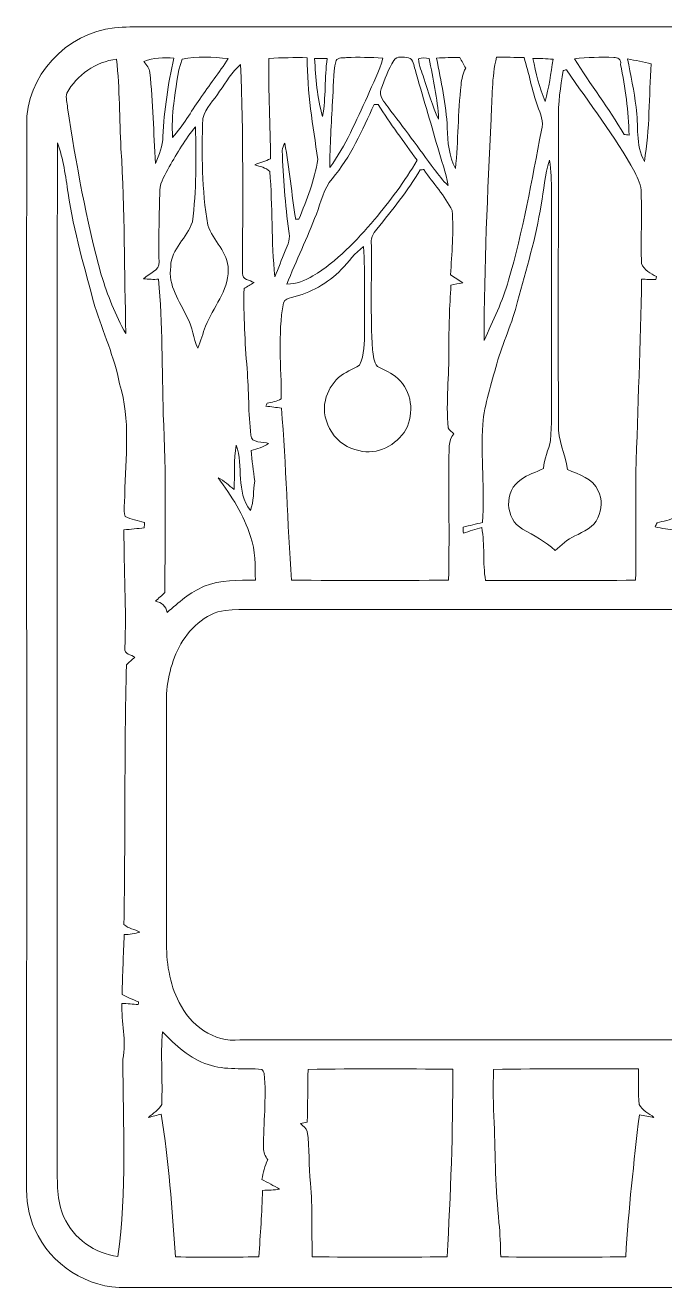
# Model space of a CAD drawing. Header units: centimetres. Extents: x -16.3 to 16.3, y -16.1 to 16.1.
# Drawn here: x -16.33 to -0.04, y -16.1 to 16.11 of the extents above; entities that cross this region are included whole.
import ezdxf

# ---------------------------------------------------------------- set-up
doc = ezdxf.new("R2010")
doc.units = ezdxf.units.CM
doc.header["$MEASUREMENT"] = 0
doc.layers.add('Layer 1', color=7, linetype='Continuous')

msp = doc.modelspace()

# ---------------------------------------------------------------- linework, layer by layer
at = {"layer": 'Layer 1', "color": 8, "lineweight": 9}
for points, knots in [([(-14.06122, 16.04637), (-13.53805, 16.09117), (-13.01241, 16.06401), (-12.48819, 16.0686), (-12.48819, 16.0686), (-3.78622, 16.06895), (4.91575, 16.06613), (13.61772, 16.07001), (13.61772, 16.07001), (14.663, 16.11199), (15.70687, 15.46711), (16.09704, 14.48921), (16.09704, 14.48921), (16.27026, 14.0747), (16.29919, 13.61961), (16.29883, 13.17582), (16.29883, 13.17582), (16.29848, 4.35602), (16.29742, -4.46342), (16.29919, -13.28322), (16.29919, -13.28322), (16.31647, -13.80921), (16.22475, -14.35072), (15.9524, -14.80722), (15.9524, -14.80722), (15.50896, -15.57028), (14.65277, -16.09909), (13.75919, -16.07122), (13.75919, -16.07122), (4.58661, -16.06911), (-4.58632, -16.06805), (-13.75889, -16.07193), (-13.75889, -16.07193), (-14.73891, -16.09592), (-15.69564, -15.48808), (-16.08617, -14.58814), (-16.08617, -14.58814), (-16.26185, -14.22831), (-16.31124, -13.82121), (-16.2996, -13.42433), (-16.2996, -13.42433), (-16.29607, -4.42814), (-16.29995, 4.56804), (-16.29783, 13.56458), (-16.29783, 13.56458), (-16.33346, 14.8053), (-15.27972, 15.92078), (-14.06122, 16.04637), (-14.06122, 16.04637), (-14.06122, 16.04637), (-14.06122, 16.04637), (-14.06122, 16.04637)], [0, 0, 0, 0, 0.07142857, 0.07142857, 0.07142857, 0.07142857, 0.14285714, 0.14285714, 0.14285714, 0.14285714, 0.21428571, 0.21428571, 0.21428571, 0.21428571, 0.28571429, 0.28571429, 0.28571429, 0.28571429, 0.35714286, 0.35714286, 0.35714286, 0.35714286, 0.42857143, 0.42857143, 0.42857143, 0.42857143, 0.5, 0.5, 0.5, 0.5, 0.57142857, 0.57142857, 0.57142857, 0.57142857, 0.64285714, 0.64285714, 0.64285714, 0.64285714, 0.71428571, 0.71428571, 0.71428571, 0.71428571, 0.78571429, 0.78571429, 0.78571429, 0.78571429, 0.85714286, 0.85714286, 0.85714286, 0.85714286, 1, 1, 1, 1]), ([(-15.27831, 14.38197), (-15.31041, 14.26167), (-15.26137, 14.13079), (-15.25855, 14.01014), (-15.25855, 14.01014), (-15.03348, 12.57927), (-14.78689, 11.14805), (-14.39777, 9.75141), (-14.39777, 9.75141), (-14.23514, 9.23494), (-14.04429, 8.72129), (-13.77053, 8.25245), (-13.77053, 8.25245), (-13.81322, 9.82267), (-13.79452, 11.395), (-13.89471, 12.96345), (-13.89471, 12.96345), (-13.9374, 13.72368), (-13.92611, 14.48674), (-14.0069, 15.24486), (-14.0069, 15.24486), (-14.5403, 15.18701), (-15.01372, 14.84128), (-15.27831, 14.38197), (-15.27831, 14.38197), (-15.27831, 14.38197), (-15.27831, 14.38197), (-15.27831, 14.38197)], [0, 0, 0, 0, 0.125, 0.125, 0.125, 0.125, 0.25, 0.25, 0.25, 0.25, 0.375, 0.375, 0.375, 0.375, 0.5, 0.5, 0.5, 0.5, 0.625, 0.625, 0.625, 0.625, 0.75, 0.75, 0.75, 0.75, 1, 1, 1, 1]), ([(-13.3091, 15.1863), (-13.25054, 15.09846), (-13.16587, 15.01767), (-13.15952, 14.90584), (-13.15952, 14.90584), (-13.07627, 14.13749), (-13.06674, 13.36279), (-13.01453, 12.59197), (-13.01453, 12.59197), (-12.92634, 12.81246), (-12.82333, 13.03577), (-12.82862, 13.27883), (-12.82862, 13.27883), (-12.79405, 13.95122), (-12.69633, 14.61692), (-12.54781, 15.27308), (-12.54781, 15.27308), (-12.80392, 15.2879), (-13.07098, 15.29496), (-13.3091, 15.1863), (-13.3091, 15.1863), (-13.3091, 15.1863), (-13.3091, 15.1863), (-13.3091, 15.1863)], [0, 0, 0, 0, 0.14285714, 0.14285714, 0.14285714, 0.14285714, 0.28571429, 0.28571429, 0.28571429, 0.28571429, 0.42857143, 0.42857143, 0.42857143, 0.42857143, 0.57142857, 0.57142857, 0.57142857, 0.57142857, 0.71428571, 0.71428571, 0.71428571, 0.71428571, 1, 1, 1, 1]), ([(-12.33896, 15.24945), (-12.46631, 14.88503), (-12.49736, 14.4945), (-12.5471, 14.1135), (-12.5471, 14.1135), (-12.58979, 13.82881), (-12.5972, 13.5413), (-12.58026, 13.25414), (-12.58026, 13.25414), (-12.30615, 13.54729), (-12.11989, 13.90819), (-11.88423, 14.23062), (-11.88423, 14.23062), (-11.65563, 14.58234), (-11.38681, 14.90619), (-11.16386, 15.26179), (-11.16386, 15.26179), (-11.55227, 15.30272), (-11.95549, 15.33023), (-12.33896, 15.24945), (-12.33896, 15.24945), (-12.33896, 15.24945), (-12.33896, 15.24945), (-12.33896, 15.24945)], [0, 0, 0, 0, 0.14285714, 0.14285714, 0.14285714, 0.14285714, 0.28571429, 0.28571429, 0.28571429, 0.28571429, 0.42857143, 0.42857143, 0.42857143, 0.42857143, 0.57142857, 0.57142857, 0.57142857, 0.57142857, 0.71428571, 0.71428571, 0.71428571, 0.71428571, 1, 1, 1, 1]), ([(-10.12422, 15.26638), (-10.14821, 14.41301), (-10.08824, 13.56141), (-10.08436, 12.70839), (-10.08436, 12.70839), (-10.21524, 12.65159), (-10.35, 12.60538), (-10.48406, 12.5574), (-10.48406, 12.5574), (-10.35776, 12.50448), (-10.20466, 12.48931), (-10.10482, 12.38771), (-10.10482, 12.38771), (-10.02862, 11.49307), (-10.06813, 10.59243), (-9.975, 9.69884), (-9.975, 9.69884), (-9.88045, 9.91651), (-9.80461, 10.14122), (-9.70865, 10.35818), (-9.70865, 10.35818), (-9.63951, 10.51764), (-9.5746, 10.68803), (-9.61763, 10.86583), (-9.61763, 10.86583), (-9.70971, 11.54528), (-9.76615, 12.23037), (-9.78803, 12.91582), (-9.78803, 12.91582), (-9.7912, 12.98567), (-9.74922, 13.04564), (-9.72135, 13.10632), (-9.72135, 13.10632), (-9.60246, 12.46356), (-9.54708, 11.80845), (-9.44407, 11.16252), (-9.44407, 11.16252), (-9.4229, 11.16499), (-9.38057, 11.16993), (-9.3594, 11.17239), (-9.3594, 11.17239), (-9.1629, 11.66558), (-8.9597, 12.16582), (-8.88139, 12.69287), (-8.88139, 12.69287), (-9.00168, 13.55294), (-9.15408, 14.41195), (-9.15232, 15.28437), (-9.15232, 15.28437), (-9.47652, 15.29002), (-9.80073, 15.28719), (-10.12422, 15.26638), (-10.12422, 15.26638), (-10.12422, 15.26638), (-10.12422, 15.26638), (-10.12422, 15.26638)], [0, 0, 0, 0, 0.06666667, 0.06666667, 0.06666667, 0.06666667, 0.13333333, 0.13333333, 0.13333333, 0.13333333, 0.2, 0.2, 0.2, 0.2, 0.26666667, 0.26666667, 0.26666667, 0.26666667, 0.33333333, 0.33333333, 0.33333333, 0.33333333, 0.4, 0.4, 0.4, 0.4, 0.46666667, 0.46666667, 0.46666667, 0.46666667, 0.53333333, 0.53333333, 0.53333333, 0.53333333, 0.6, 0.6, 0.6, 0.6, 0.66666667, 0.66666667, 0.66666667, 0.66666667, 0.73333333, 0.73333333, 0.73333333, 0.73333333, 0.8, 0.8, 0.8, 0.8, 0.86666667, 0.86666667, 0.86666667, 0.86666667, 1, 1, 1, 1]), ([(-8.965, 15.26321), (-8.92725, 14.76791), (-8.90326, 14.26626), (-8.75827, 13.78789), (-8.75827, 13.78789), (-8.67078, 14.27366), (-8.70747, 14.77461), (-8.64326, 15.26426), (-8.64326, 15.26426), (-8.75051, 15.26709), (-8.85775, 15.26709), (-8.965, 15.26321), (-8.965, 15.26321), (-8.965, 15.26321), (-8.965, 15.26321), (-8.965, 15.26321)], [0, 0, 0, 0, 0.2, 0.2, 0.2, 0.2, 0.4, 0.4, 0.4, 0.4, 0.6, 0.6, 0.6, 0.6, 1, 1, 1, 1]), ([(-8.41607, 15.20994), (-8.49968, 14.86845), (-8.4771, 14.51285), (-8.5078, 14.16501), (-8.5078, 14.16501), (-8.52896, 13.6055), (-8.57765, 13.04635), (-8.5713, 12.48649), (-8.5713, 12.48649), (-8.16736, 13.04212), (-7.90384, 13.68064), (-7.61421, 14.29942), (-7.61421, 14.29942), (-7.4865, 14.62574), (-7.29918, 14.93159), (-7.2251, 15.27732), (-7.2251, 15.27732), (-7.53307, 15.29107), (-7.8414, 15.30377), (-8.14937, 15.28931), (-8.14937, 15.28931), (-8.22416, 15.27061), (-8.36951, 15.30413), (-8.41607, 15.20994), (-8.41607, 15.20994), (-8.41607, 15.20994), (-8.41607, 15.20994), (-8.41607, 15.20994)], [0, 0, 0, 0, 0.125, 0.125, 0.125, 0.125, 0.25, 0.25, 0.25, 0.25, 0.375, 0.375, 0.375, 0.375, 0.5, 0.5, 0.5, 0.5, 0.625, 0.625, 0.625, 0.625, 0.75, 0.75, 0.75, 0.75, 1, 1, 1, 1]), ([(-6.9397, 15.21346), (-7.08575, 14.99086), (-7.175, 14.7351), (-7.26884, 14.48745), (-7.26884, 14.48745), (-7.34575, 14.29977), (-7.18029, 14.16042), (-7.08998, 14.02284), (-7.08998, 14.02284), (-6.69134, 13.50214), (-6.30188, 12.97474), (-5.91594, 12.44416), (-5.91594, 12.44416), (-5.8034, 12.30093), (-5.69792, 12.14818), (-5.55787, 12.02894), (-5.55787, 12.02894), (-5.60726, 12.36126), (-5.74131, 12.67311), (-5.82527, 12.99696), (-5.82527, 12.99696), (-6.01119, 13.66054), (-6.2165, 14.31882), (-6.3996, 14.98345), (-6.3996, 14.98345), (-6.4377, 15.08082), (-6.44052, 15.25086), (-6.57175, 15.2812), (-6.57175, 15.2812), (-6.69346, 15.30166), (-6.86667, 15.34011), (-6.9397, 15.21346), (-6.9397, 15.21346), (-6.9397, 15.21346), (-6.9397, 15.21346), (-6.9397, 15.21346)], [0, 0, 0, 0, 0.1, 0.1, 0.1, 0.1, 0.2, 0.2, 0.2, 0.2, 0.3, 0.3, 0.3, 0.3, 0.4, 0.4, 0.4, 0.4, 0.5, 0.5, 0.5, 0.5, 0.6, 0.6, 0.6, 0.6, 0.7, 0.7, 0.7, 0.7, 0.8, 0.8, 0.8, 0.8, 1, 1, 1, 1]), ([(-6.31422, 15.25297), (-6.30717, 15.08047), (-6.22744, 14.92348), (-6.17664, 14.7612), (-6.17664, 14.7612), (-6.0574, 14.41231), (-5.96427, 14.05212), (-5.80446, 13.71839), (-5.80446, 13.71839), (-5.81822, 14.24262), (-5.95333, 14.75238), (-6.03906, 15.26744), (-6.03906, 15.26744), (-6.13007, 15.27097), (-6.23026, 15.30166), (-6.31422, 15.25297), (-6.31422, 15.25297), (-6.31422, 15.25297), (-6.31422, 15.25297), (-6.31422, 15.25297)], [0, 0, 0, 0, 0.16666667, 0.16666667, 0.16666667, 0.16666667, 0.33333333, 0.33333333, 0.33333333, 0.33333333, 0.5, 0.5, 0.5, 0.5, 0.66666667, 0.66666667, 0.66666667, 0.66666667, 1, 1, 1, 1]), ([(-5.8542, 15.27732), (-5.74202, 14.68606), (-5.61184, 14.09586), (-5.5808, 13.49297), (-5.5808, 13.49297), (-5.57198, 13.14019), (-5.54058, 12.77295), (-5.3716, 12.45651), (-5.3716, 12.45651), (-5.30351, 13.16735), (-5.30986, 13.88349), (-5.23084, 14.59363), (-5.23084, 14.59363), (-5.21073, 14.73792), (-5.19274, 14.88997), (-5.1116, 15.0152), (-5.1116, 15.0152), (-5.16135, 15.10798), (-5.21144, 15.20041), (-5.26048, 15.29319), (-5.26048, 15.29319), (-5.45874, 15.28931), (-5.65665, 15.28402), (-5.8542, 15.27732), (-5.8542, 15.27732), (-5.8542, 15.27732), (-5.8542, 15.27732), (-5.8542, 15.27732)], [0, 0, 0, 0, 0.125, 0.125, 0.125, 0.125, 0.25, 0.25, 0.25, 0.25, 0.375, 0.375, 0.375, 0.375, 0.5, 0.5, 0.5, 0.5, 0.625, 0.625, 0.625, 0.625, 0.75, 0.75, 0.75, 0.75, 1, 1, 1, 1]), ([(-4.32491, 15.29884), (-4.45226, 14.78625), (-4.43286, 14.25214), (-4.46673, 13.72862), (-4.46673, 13.72862), (-4.55175, 11.84655), (-4.64488, 9.96272), (-4.64276, 8.07818), (-4.64276, 8.07818), (-4.41346, 8.57983), (-4.16969, 9.07901), (-4.02046, 9.61206), (-4.02046, 9.61206), (-3.65251, 10.86548), (-3.42674, 12.15418), (-3.18226, 13.43546), (-3.18226, 13.43546), (-3.10783, 13.65066), (-3.2126, 13.85844), (-3.28033, 14.05671), (-3.28033, 14.05671), (-3.43168, 14.45817), (-3.49482, 14.88503), (-3.62641, 15.29249), (-3.62641, 15.29249), (-3.85924, 15.29319), (-4.09243, 15.29601), (-4.32491, 15.29884), (-4.32491, 15.29884), (-4.32491, 15.29884), (-4.32491, 15.29884), (-4.32491, 15.29884)], [0, 0, 0, 0, 0.11111111, 0.11111111, 0.11111111, 0.11111111, 0.22222222, 0.22222222, 0.22222222, 0.22222222, 0.33333333, 0.33333333, 0.33333333, 0.33333333, 0.44444444, 0.44444444, 0.44444444, 0.44444444, 0.55555556, 0.55555556, 0.55555556, 0.55555556, 0.66666667, 0.66666667, 0.66666667, 0.66666667, 0.77777778, 0.77777778, 0.77777778, 0.77777778, 1, 1, 1, 1]), ([(-3.39816, 15.26885), (-3.32267, 14.89632), (-3.23447, 14.52237), (-3.08948, 14.1703), (-3.08948, 14.1703), (-2.9907, 14.52202), (-2.93955, 14.88432), (-2.88699, 15.24521), (-2.88699, 15.24521), (-3.05703, 15.26109), (-3.22777, 15.26956), (-3.39816, 15.26885), (-3.39816, 15.26885), (-3.39816, 15.26885), (-3.39816, 15.26885), (-3.39816, 15.26885)], [0, 0, 0, 0, 0.2, 0.2, 0.2, 0.2, 0.4, 0.4, 0.4, 0.4, 0.6, 0.6, 0.6, 0.6, 1, 1, 1, 1]), ([(-2.34371, 15.25897), (-1.93378, 14.60739), (-1.46423, 13.99426), (-1.07724, 13.32751), (-1.07724, 13.32751), (-1.03455, 13.32257), (-0.99151, 13.31764), (-0.94847, 13.3127), (-0.94847, 13.3127), (-0.97105, 13.91806), (-1.03737, 14.52378), (-1.16966, 15.11539), (-1.16966, 15.11539), (-1.13227, 15.24839), (-1.24833, 15.28825), (-1.33829, 15.29425), (-1.33829, 15.29425), (-1.67414, 15.30836), (-2.00998, 15.28931), (-2.34371, 15.25897), (-2.34371, 15.25897), (-2.34371, 15.25897), (-2.34371, 15.25897), (-2.34371, 15.25897)], [0, 0, 0, 0, 0.14285714, 0.14285714, 0.14285714, 0.14285714, 0.28571429, 0.28571429, 0.28571429, 0.28571429, 0.42857143, 0.42857143, 0.42857143, 0.42857143, 0.57142857, 0.57142857, 0.57142857, 0.57142857, 0.71428571, 0.71428571, 0.71428571, 0.71428571, 1, 1, 1, 1]), ([(-0.98657, 15.25297), (-0.91425, 14.84305), (-0.81054, 14.43806), (-0.77279, 14.02249), (-0.77279, 14.02249), (-0.70047, 13.56246), (-0.79431, 13.06716), (-0.56006, 12.64207), (-0.56006, 12.64207), (-0.41684, 13.46157), (-0.44823, 14.29942), (-0.38403, 15.12703), (-0.38403, 15.12703), (-0.58158, 15.18277), (-0.78478, 15.21699), (-0.98657, 15.25297), (-0.98657, 15.25297), (-0.98657, 15.25297), (-0.98657, 15.25297), (-0.98657, 15.25297)], [0, 0, 0, 0, 0.16666667, 0.16666667, 0.16666667, 0.16666667, 0.33333333, 0.33333333, 0.33333333, 0.33333333, 0.5, 0.5, 0.5, 0.5, 0.66666667, 0.66666667, 0.66666667, 0.66666667, 1, 1, 1, 1]), ([(-11.38223, 14.43347), (-11.52616, 14.20487), (-11.73254, 14.00344), (-11.80944, 13.73921), (-11.80944, 13.73921), (-11.84049, 12.83221), (-11.8426, 11.91534), (-11.67927, 11.01964), (-11.67927, 11.01964), (-11.55615, 10.61642), (-11.15186, 10.32714), (-11.16598, 9.87629), (-11.16598, 9.87629), (-11.15151, 9.32631), (-11.55756, 8.92661), (-11.73748, 8.44084), (-11.73748, 8.44084), (-11.81332, 8.25774), (-11.85636, 8.06231), (-11.93891, 7.88168), (-11.93891, 7.88168), (-12.05921, 8.13039), (-12.0712, 8.4172), (-12.20526, 8.65956), (-12.20526, 8.65956), (-12.39999, 9.07196), (-12.70479, 9.48012), (-12.62718, 9.96448), (-12.62718, 9.96448), (-12.62083, 10.40969), (-12.20314, 10.69579), (-12.0765, 11.09831), (-12.0765, 11.09831), (-11.97313, 11.90017), (-11.97454, 12.71333), (-11.99641, 13.51942), (-11.99641, 13.51942), (-12.26417, 13.21427), (-12.46032, 12.85409), (-12.66387, 12.50484), (-12.66387, 12.50484), (-12.76406, 12.3161), (-12.89247, 12.12666), (-12.90517, 11.90652), (-12.90517, 11.90652), (-12.91575, 11.29939), (-12.94292, 10.69156), (-12.92387, 10.08407), (-12.92387, 10.08407), (-12.90023, 9.85124), (-13.18739, 9.78915), (-13.32215, 9.64875), (-13.32215, 9.64875), (-13.19445, 9.63252), (-13.06533, 9.63252), (-12.93692, 9.63711), (-12.93692, 9.63711), (-12.83779, 8.49093), (-12.85014, 7.33911), (-12.81733, 6.18976), (-12.81733, 6.18976), (-12.7376, 4.6774), (-12.7757, 3.16258), (-12.77605, 1.64881), (-12.77605, 1.64881), (-12.85684, 1.57578), (-12.93763, 1.50276), (-13.01806, 1.42867), (-13.01806, 1.42867), (-12.86072, 1.40116), (-12.74783, 1.30238), (-12.71785, 1.13939), (-12.71785, 1.13939), (-12.43104, 1.39833), (-12.13259, 1.65621), (-11.77381, 1.80967), (-11.77381, 1.80967), (-11.36071, 1.9783), (-10.90633, 1.96348), (-10.46889, 1.96454), (-10.46889, 1.96454), (-10.48265, 2.33672), (-10.46218, 2.71913), (-10.59553, 3.07473), (-10.59553, 3.07473), (-10.76063, 3.62895), (-11.08237, 4.11261), (-11.42139, 4.57333), (-11.42139, 4.57333), (-11.26616, 4.50278), (-11.14375, 4.38142), (-11.01216, 4.27594), (-11.01216, 4.27594), (-10.99417, 4.65306), (-11.02698, 5.03582), (-10.95925, 5.40871), (-10.95925, 5.40871), (-10.7691, 4.86755), (-10.97371, 4.22161), (-10.59871, 3.74148), (-10.59871, 3.74148), (-10.50699, 3.97784), (-10.52533, 4.24137), (-10.48723, 4.48867), (-10.48723, 4.48867), (-10.5144, 4.75043), (-10.56661, 5.00972), (-10.57684, 5.27324), (-10.57684, 5.27324), (-10.42338, 5.3124), (-10.26886, 5.35932), (-10.13622, 5.44822), (-10.13622, 5.44822), (-10.2611, 5.51313), (-10.58142, 5.44046), (-10.58636, 5.65918), (-10.58636, 5.65918), (-10.65198, 6.22222), (-10.6361, 6.79125), (-10.68196, 7.35604), (-10.68196, 7.35604), (-10.737, 8.03549), (-10.77369, 8.71636), (-10.76028, 9.39827), (-10.76028, 9.39827), (-10.67597, 9.45049), (-10.5906, 9.50093), (-10.50558, 9.55209), (-10.50558, 9.55209), (-10.6107, 9.61488), (-10.81108, 9.62652), (-10.79591, 9.78668), (-10.79591, 9.78668), (-10.79909, 11.56186), (-10.77157, 13.33739), (-10.84848, 15.11116), (-10.84848, 15.11116), (-11.07531, 14.92877), (-11.20655, 14.65996), (-11.38223, 14.43347), (-11.38223, 14.43347), (-11.38223, 14.43347), (-11.38223, 14.43347), (-11.38223, 14.43347)], [0, 0, 0, 0, 0.02702703, 0.02702703, 0.02702703, 0.02702703, 0.05405405, 0.05405405, 0.05405405, 0.05405405, 0.08108108, 0.08108108, 0.08108108, 0.08108108, 0.10810811, 0.10810811, 0.10810811, 0.10810811, 0.13513514, 0.13513514, 0.13513514, 0.13513514, 0.16216216, 0.16216216, 0.16216216, 0.16216216, 0.18918919, 0.18918919, 0.18918919, 0.18918919, 0.21621622, 0.21621622, 0.21621622, 0.21621622, 0.24324324, 0.24324324, 0.24324324, 0.24324324, 0.27027027, 0.27027027, 0.27027027, 0.27027027, 0.2972973, 0.2972973, 0.2972973, 0.2972973, 0.32432432, 0.32432432, 0.32432432, 0.32432432, 0.35135135, 0.35135135, 0.35135135, 0.35135135, 0.37837838, 0.37837838, 0.37837838, 0.37837838, 0.40540541, 0.40540541, 0.40540541, 0.40540541, 0.43243243, 0.43243243, 0.43243243, 0.43243243, 0.45945946, 0.45945946, 0.45945946, 0.45945946, 0.48648649, 0.48648649, 0.48648649, 0.48648649, 0.51351351, 0.51351351, 0.51351351, 0.51351351, 0.54054054, 0.54054054, 0.54054054, 0.54054054, 0.56756757, 0.56756757, 0.56756757, 0.56756757, 0.59459459, 0.59459459, 0.59459459, 0.59459459, 0.62162162, 0.62162162, 0.62162162, 0.62162162, 0.64864865, 0.64864865, 0.64864865, 0.64864865, 0.67567568, 0.67567568, 0.67567568, 0.67567568, 0.7027027, 0.7027027, 0.7027027, 0.7027027, 0.72972973, 0.72972973, 0.72972973, 0.72972973, 0.75675676, 0.75675676, 0.75675676, 0.75675676, 0.78378378, 0.78378378, 0.78378378, 0.78378378, 0.81081081, 0.81081081, 0.81081081, 0.81081081, 0.83783784, 0.83783784, 0.83783784, 0.83783784, 0.86486486, 0.86486486, 0.86486486, 0.86486486, 0.89189189, 0.89189189, 0.89189189, 0.89189189, 0.91891892, 0.91891892, 0.91891892, 0.91891892, 0.94594595, 0.94594595, 0.94594595, 0.94594595, 1, 1, 1, 1]), ([(-2.63052, 14.95629), (-2.69366, 14.54177), (-2.75999, 14.12585), (-2.75152, 13.70499), (-2.75152, 13.70499), (-2.75046, 11.11736), (-2.75364, 8.52974), (-2.75081, 5.94246), (-2.75081, 5.94246), (-2.7681, 5.5403), (-2.57619, 5.17694), (-2.51657, 4.78712), (-2.51657, 4.78712), (-2.22835, 4.65447), (-1.87063, 4.56628), (-1.73658, 4.24313), (-1.73658, 4.24313), (-1.61699, 4.03323), (-1.65085, 3.77112), (-1.74116, 3.55663), (-1.74116, 3.55663), (-1.847, 3.3118), (-2.11017, 3.20209), (-2.33524, 3.09167), (-2.33524, 3.09167), (-2.52468, 3.00383), (-2.67991, 2.86095), (-2.83266, 2.72196), (-2.83266, 2.72196), (-3.07784, 2.94985), (-3.37523, 3.10648), (-3.66486, 3.26947), (-3.66486, 3.26947), (-4.11536, 3.51853), (-4.14252, 4.25513), (-3.70226, 4.52959), (-3.70226, 4.52959), (-3.53151, 4.65906), (-3.32126, 4.71374), (-3.13252, 4.81005), (-3.13252, 4.81005), (-3.12582, 5.06158), (-2.98929, 5.28348), (-2.95543, 5.53007), (-2.95543, 5.53007), (-2.90498, 5.93647), (-2.92967, 6.34675), (-2.9265, 6.75491), (-2.9265, 6.75491), (-2.92932, 8.46024), (-2.92897, 10.16521), (-2.92509, 11.87054), (-2.92509, 11.87054), (-2.92756, 12.13759), (-2.93708, 12.40535), (-2.97765, 12.66958), (-2.97765, 12.66958), (-3.0923, 12.30022), (-3.123, 11.91146), (-3.19073, 11.53223), (-3.19073, 11.53223), (-3.32196, 10.69544), (-3.57032, 9.88405), (-3.78939, 9.06737), (-3.78939, 9.06737), (-3.92168, 8.52409), (-4.16863, 8.01786), (-4.32032, 7.48057), (-4.32032, 7.48057), (-4.45932, 6.97152), (-4.63359, 6.46669), (-4.67698, 5.93752), (-4.67698, 5.93752), (-4.72602, 5.10462), (-4.62724, 4.26994), (-4.68227, 3.43704), (-4.68227, 3.43704), (-4.84667, 3.39647), (-5.01212, 3.35837), (-5.17546, 3.31568), (-5.17546, 3.31568), (-5.17475, 3.26523), (-5.17369, 3.21479), (-5.17193, 3.16363), (-5.17193, 3.16363), (-5.016, 3.21196), (-4.86078, 3.26418), (-4.70344, 3.30933), (-4.70344, 3.30933), (-4.62018, 2.86307), (-4.68227, 2.40234), (-4.60643, 1.95502), (-4.60643, 1.95502), (-3.33255, 1.9656), (-2.05831, 1.94232), (-0.78443, 1.96842), (-0.78443, 1.96842), (-0.76397, 2.88176), (-0.78302, 3.79546), (-0.77596, 4.7088), (-0.77596, 4.7088), (-0.72587, 6.35204), (-0.66131, 7.99492), (-0.63062, 9.63887), (-0.63062, 9.63887), (-0.50821, 9.63464), (-0.38615, 9.63146), (-0.26338, 9.62829), (-0.26338, 9.62829), (-0.2602, 9.64734), (-0.25421, 9.68473), (-0.25103, 9.70343), (-0.25103, 9.70343), (-0.3932, 9.78915), (-0.57841, 9.86535), (-0.62956, 10.03574), (-0.62956, 10.03574), (-0.66025, 10.63511), (-0.60981, 11.23554), (-0.64226, 11.83456), (-0.64226, 11.83456), (-0.63415, 12.02823), (-0.72375, 12.20215), (-0.80525, 12.37078), (-0.80525, 12.37078), (-1.30901, 13.28871), (-1.95989, 14.1135), (-2.54585, 14.97851), (-2.54585, 14.97851), (-2.56702, 14.97287), (-2.60935, 14.96158), (-2.63052, 14.95629), (-2.63052, 14.95629), (-2.63052, 14.95629), (-2.63052, 14.95629), (-2.63052, 14.95629)], [0, 0, 0, 0, 0.02857143, 0.02857143, 0.02857143, 0.02857143, 0.05714286, 0.05714286, 0.05714286, 0.05714286, 0.08571429, 0.08571429, 0.08571429, 0.08571429, 0.11428571, 0.11428571, 0.11428571, 0.11428571, 0.14285714, 0.14285714, 0.14285714, 0.14285714, 0.17142857, 0.17142857, 0.17142857, 0.17142857, 0.2, 0.2, 0.2, 0.2, 0.22857143, 0.22857143, 0.22857143, 0.22857143, 0.25714286, 0.25714286, 0.25714286, 0.25714286, 0.28571429, 0.28571429, 0.28571429, 0.28571429, 0.31428571, 0.31428571, 0.31428571, 0.31428571, 0.34285714, 0.34285714, 0.34285714, 0.34285714, 0.37142857, 0.37142857, 0.37142857, 0.37142857, 0.4, 0.4, 0.4, 0.4, 0.42857143, 0.42857143, 0.42857143, 0.42857143, 0.45714286, 0.45714286, 0.45714286, 0.45714286, 0.48571429, 0.48571429, 0.48571429, 0.48571429, 0.51428571, 0.51428571, 0.51428571, 0.51428571, 0.54285714, 0.54285714, 0.54285714, 0.54285714, 0.57142857, 0.57142857, 0.57142857, 0.57142857, 0.6, 0.6, 0.6, 0.6, 0.62857143, 0.62857143, 0.62857143, 0.62857143, 0.65714286, 0.65714286, 0.65714286, 0.65714286, 0.68571429, 0.68571429, 0.68571429, 0.68571429, 0.71428571, 0.71428571, 0.71428571, 0.71428571, 0.74285714, 0.74285714, 0.74285714, 0.74285714, 0.77142857, 0.77142857, 0.77142857, 0.77142857, 0.8, 0.8, 0.8, 0.8, 0.82857143, 0.82857143, 0.82857143, 0.82857143, 0.85714286, 0.85714286, 0.85714286, 0.85714286, 0.88571429, 0.88571429, 0.88571429, 0.88571429, 0.91428571, 0.91428571, 0.91428571, 0.91428571, 0.94285714, 0.94285714, 0.94285714, 0.94285714, 1, 1, 1, 1]), ([(-7.44241, 14.09304), (-7.75356, 13.43758), (-8.03966, 12.75637), (-8.51485, 12.19898), (-8.51485, 12.19898), (-8.73604, 11.94498), (-8.7939, 11.60208), (-8.91666, 11.29798), (-8.91666, 11.29798), (-9.14879, 10.69509), (-9.42713, 10.11124), (-9.66843, 9.51257), (-9.66843, 9.51257), (-9.43101, 9.51963), (-9.20136, 9.59724), (-9.00274, 9.72495), (-9.00274, 9.72495), (-8.38538, 10.0869), (-7.90208, 10.62418), (-7.43535, 11.15652), (-7.43535, 11.15652), (-7.04024, 11.63524), (-6.66383, 12.13266), (-6.35126, 12.66994), (-6.35126, 12.66994), (-6.68358, 13.1416), (-7.03636, 13.59951), (-7.34292, 14.08881), (-7.34292, 14.08881), (-7.36762, 14.08987), (-7.41736, 14.09198), (-7.44241, 14.09304), (-7.44241, 14.09304), (-7.44241, 14.09304), (-7.44241, 14.09304), (-7.44241, 14.09304)], [0, 0, 0, 0, 0.1, 0.1, 0.1, 0.1, 0.2, 0.2, 0.2, 0.2, 0.3, 0.3, 0.3, 0.3, 0.4, 0.4, 0.4, 0.4, 0.5, 0.5, 0.5, 0.5, 0.6, 0.6, 0.6, 0.6, 0.7, 0.7, 0.7, 0.7, 0.8, 0.8, 0.8, 0.8, 1, 1, 1, 1]), ([(-15.51185, 13.11655), (-15.53725, 4.43469), (-15.5122, -4.24787), (-15.52419, -12.93009), (-15.52419, -12.93009), (-15.50973, -13.37635), (-15.54465, -13.85613), (-15.3471, -14.27135), (-15.3471, -14.27135), (-15.11038, -14.81851), (-14.56076, -15.20798), (-13.97162, -15.27571), (-13.97162, -15.27571), (-13.74266, -13.60989), (-13.8485, -11.92432), (-13.84426, -10.25004), (-13.84426, -10.25004), (-13.75078, -9.77484), (-13.88766, -9.30071), (-13.87108, -8.82376), (-13.87108, -8.82376), (-13.73279, -8.82975), (-13.5952, -8.84386), (-13.45727, -8.85621), (-13.45727, -8.85621), (-13.4548, -8.83928), (-13.44951, -8.80506), (-13.44704, -8.78813), (-13.44704, -8.78813), (-13.59097, -8.73203), (-13.72926, -8.66289), (-13.8672, -8.59445), (-13.8672, -8.59445), (-13.8552, -8.08645), (-13.83156, -7.5788), (-13.81393, -7.07116), (-13.81393, -7.07116), (-13.67811, -7.06339), (-13.54123, -7.0514), (-13.41282, -7.00483), (-13.41282, -7.00483), (-13.54052, -6.92969), (-13.71056, -6.91911), (-13.81851, -6.81574), (-13.81851, -6.81574), (-13.78323, -4.61159), (-13.81216, -2.40144), (-13.75642, -0.19552), (-13.75642, -0.19552), (-13.68728, -0.12849), (-13.61566, -0.06393), (-13.54511, 0.00169), (-13.54511, 0.00169), (-13.62448, 0.06131), (-13.82345, 0.08036), (-13.79452, 0.22641), (-13.79452, 0.22641), (-13.75536, 1.23323), (-13.8238, 2.23936), (-13.81957, 3.24618), (-13.81957, 3.24618), (-13.64671, 3.26418), (-13.4735, 3.27934), (-13.30028, 3.29839), (-13.30028, 3.29839), (-13.30028, 3.34567), (-13.29993, 3.39259), (-13.29958, 3.43951), (-13.29958, 3.43951), (-13.4615, 3.48819), (-13.63648, 3.50794), (-13.78606, 3.58803), (-13.78606, 3.58803), (-13.84074, 3.76794), (-13.79135, 3.96091), (-13.80052, 4.14436), (-13.80052, 4.14436), (-13.78288, 5.08521), (-13.64424, 6.05465), (-13.92893, 6.97011), (-13.92893, 6.97011), (-14.06651, 7.65097), (-14.34838, 8.28738), (-14.56181, 8.94496), (-14.56181, 8.94496), (-14.81617, 9.90063), (-15.09698, 10.85278), (-15.24091, 11.8335), (-15.24091, 11.8335), (-15.31041, 12.26495), (-15.36121, 12.70345), (-15.51185, 13.11655), (-15.51185, 13.11655), (-15.51185, 13.11655), (-15.51185, 13.11655), (-15.51185, 13.11655)], [0, 0, 0, 0, 0.04, 0.04, 0.04, 0.04, 0.08, 0.08, 0.08, 0.08, 0.12, 0.12, 0.12, 0.12, 0.16, 0.16, 0.16, 0.16, 0.2, 0.2, 0.2, 0.2, 0.24, 0.24, 0.24, 0.24, 0.28, 0.28, 0.28, 0.28, 0.32, 0.32, 0.32, 0.32, 0.36, 0.36, 0.36, 0.36, 0.4, 0.4, 0.4, 0.4, 0.44, 0.44, 0.44, 0.44, 0.48, 0.48, 0.48, 0.48, 0.52, 0.52, 0.52, 0.52, 0.56, 0.56, 0.56, 0.56, 0.6, 0.6, 0.6, 0.6, 0.64, 0.64, 0.64, 0.64, 0.68, 0.68, 0.68, 0.68, 0.72, 0.72, 0.72, 0.72, 0.76, 0.76, 0.76, 0.76, 0.8, 0.8, 0.8, 0.8, 0.84, 0.84, 0.84, 0.84, 0.88, 0.88, 0.88, 0.88, 0.92, 0.92, 0.92, 0.92, 1, 1, 1, 1]), ([(-6.26836, 12.42793), (-6.5908, 11.89171), (-6.98415, 11.40523), (-7.37361, 10.91769), (-7.37361, 10.91769), (-7.48262, 10.80621), (-7.54365, 10.65416), (-7.51543, 10.49577), (-7.51543, 10.49577), (-7.50661, 9.60994), (-7.54401, 8.72235), (-7.48403, 7.83794), (-7.48403, 7.83794), (-7.46146, 7.69401), (-7.46745, 7.52079), (-7.35739, 7.41178), (-7.35739, 7.41178), (-7.17853, 7.32465), (-6.99332, 7.24351), (-6.84339, 7.10839), (-6.84339, 7.10839), (-6.48109, 6.79266), (-6.42041, 6.22222), (-6.63419, 5.80453), (-6.63419, 5.80453), (-6.87831, 5.40871), (-7.36444, 5.14307), (-7.83328, 5.26866), (-7.83328, 5.26866), (-8.40231, 5.3625), (-8.8193, 5.99079), (-8.68701, 6.55418), (-8.68701, 6.55418), (-8.63656, 6.77467), (-8.5145, 6.97751), (-8.34975, 7.13132), (-8.34975, 7.13132), (-8.1903, 7.26644), (-7.99027, 7.33629), (-7.81565, 7.446), (-7.81565, 7.446), (-7.689, 7.71094), (-7.69676, 8.02068), (-7.68935, 8.30678), (-7.68935, 8.30678), (-7.69147, 9.02821), (-7.67242, 9.75035), (-7.7151, 10.47072), (-7.7151, 10.47072), (-7.93982, 10.31303), (-8.08517, 10.07384), (-8.28166, 9.88617), (-8.28166, 9.88617), (-8.62033, 9.52916), (-9.06977, 9.28821), (-9.54637, 9.17356), (-9.54637, 9.17356), (-9.62398, 9.14533), (-9.73158, 9.12946), (-9.75663, 9.03632), (-9.75663, 9.03632), (-9.90656, 8.22705), (-9.80461, 7.40261), (-9.81378, 6.58628), (-9.81378, 6.58628), (-9.92208, 6.52031), (-10.05226, 6.50726), (-10.17185, 6.47375), (-10.17185, 6.47375), (-10.1789, 6.45646), (-10.19337, 6.42189), (-10.20042, 6.4046), (-10.20042, 6.4046), (-10.06954, 6.38308), (-9.93831, 6.36686), (-9.80602, 6.35239), (-9.80602, 6.35239), (-9.68925, 4.8926), (-9.65468, 3.42645), (-9.54708, 1.9656), (-9.54708, 1.9656), (-8.21393, 1.95219), (-6.88008, 1.94831), (-5.54693, 1.96842), (-5.54693, 1.96842), (-5.52647, 2.99959), (-5.54411, 4.03111), (-5.54164, 5.06228), (-5.54164, 5.06228), (-5.52612, 5.27324), (-5.57233, 5.52654), (-5.41005, 5.69199), (-5.41005, 5.69199), (-5.46226, 5.74209), (-5.52894, 5.7823), (-5.56104, 5.84898), (-5.56104, 5.84898), (-5.61502, 6.51537), (-5.53564, 7.18177), (-5.53988, 7.84852), (-5.53988, 7.84852), (-5.5427, 8.39568), (-5.5233, 8.94249), (-5.48802, 9.48859), (-5.48802, 9.48859), (-5.38677, 9.50799), (-5.28517, 9.52598), (-5.18357, 9.54503), (-5.18357, 9.54503), (-5.2894, 9.61206), (-5.39453, 9.6805), (-5.49754, 9.75105), (-5.49754, 9.75105), (-5.46473, 10.29539), (-5.41711, 10.84431), (-5.45733, 11.38865), (-5.45733, 11.38865), (-5.64112, 11.77141), (-5.94416, 12.0815), (-6.17805, 12.43322), (-6.17805, 12.43322), (-6.20063, 12.43181), (-6.24578, 12.42934), (-6.26836, 12.42793), (-6.26836, 12.42793), (-6.26836, 12.42793), (-6.26836, 12.42793), (-6.26836, 12.42793)], [0, 0, 0, 0, 0.03030303, 0.03030303, 0.03030303, 0.03030303, 0.06060606, 0.06060606, 0.06060606, 0.06060606, 0.09090909, 0.09090909, 0.09090909, 0.09090909, 0.12121212, 0.12121212, 0.12121212, 0.12121212, 0.15151515, 0.15151515, 0.15151515, 0.15151515, 0.18181818, 0.18181818, 0.18181818, 0.18181818, 0.21212121, 0.21212121, 0.21212121, 0.21212121, 0.24242424, 0.24242424, 0.24242424, 0.24242424, 0.27272727, 0.27272727, 0.27272727, 0.27272727, 0.3030303, 0.3030303, 0.3030303, 0.3030303, 0.33333333, 0.33333333, 0.33333333, 0.33333333, 0.36363636, 0.36363636, 0.36363636, 0.36363636, 0.39393939, 0.39393939, 0.39393939, 0.39393939, 0.42424242, 0.42424242, 0.42424242, 0.42424242, 0.45454545, 0.45454545, 0.45454545, 0.45454545, 0.48484848, 0.48484848, 0.48484848, 0.48484848, 0.51515152, 0.51515152, 0.51515152, 0.51515152, 0.54545455, 0.54545455, 0.54545455, 0.54545455, 0.57575758, 0.57575758, 0.57575758, 0.57575758, 0.60606061, 0.60606061, 0.60606061, 0.60606061, 0.63636364, 0.63636364, 0.63636364, 0.63636364, 0.66666667, 0.66666667, 0.66666667, 0.66666667, 0.6969697, 0.6969697, 0.6969697, 0.6969697, 0.72727273, 0.72727273, 0.72727273, 0.72727273, 0.75757576, 0.75757576, 0.75757576, 0.75757576, 0.78787879, 0.78787879, 0.78787879, 0.78787879, 0.81818182, 0.81818182, 0.81818182, 0.81818182, 0.84848485, 0.84848485, 0.84848485, 0.84848485, 0.87878788, 0.87878788, 0.87878788, 0.87878788, 0.90909091, 0.90909091, 0.90909091, 0.90909091, 0.93939394, 0.93939394, 0.93939394, 0.93939394, 1, 1, 1, 1]), ([(1.74534, 12.27482), (1.62187, 11.11524), (1.30437, 9.98988), (0.98863, 8.87122), (0.98863, 8.87122), (0.7558, 8.1759), (0.4965, 7.48763), (0.33529, 6.77043), (0.33529, 6.77043), (0.09646, 5.93788), (0.25485, 5.06475), (0.25485, 4.21421), (0.25485, 4.21421), (0.24004, 4.00995), (0.30318, 3.79087), (0.23545, 3.59191), (0.23545, 3.59191), (0.10563, 3.48113), (-0.0824, 3.48184), (-0.23586, 3.42469), (-0.23586, 3.42469), (-0.2535, 3.39047), (-0.27043, 3.3559), (-0.28737, 3.32133), (-0.28737, 3.32133), (-0.11239, 3.28569), (0.06435, 3.26488), (0.24145, 3.23948), (0.24145, 3.23948), (0.30601, 2.81474), (0.2358, 2.38435), (0.27143, 1.95749), (0.27143, 1.95749), (1.85787, 1.96313), (3.44467, 1.94302), (5.03076, 1.96842), (5.03076, 1.96842), (5.11578, 2.71631), (5.11295, 3.4702), (5.1761, 4.21985), (5.1761, 4.21985), (5.2269, 4.92787), (5.21173, 5.63978), (5.29887, 6.34498), (5.29887, 6.34498), (5.43116, 6.37003), (5.56416, 6.39331), (5.69539, 6.42506), (5.69539, 6.42506), (5.57157, 6.4995), (5.40576, 6.51185), (5.30628, 6.62262), (5.30628, 6.62262), (5.3151, 7.45518), (5.36025, 8.29408), (5.2262, 9.12029), (5.2262, 9.12029), (4.90517, 9.20213), (4.58026, 9.28715), (4.29486, 9.46213), (4.29486, 9.46213), (3.90257, 9.68544), (3.65457, 10.07808), (3.29615, 10.34407), (3.29615, 10.34407), (3.27639, 9.56831), (3.23971, 8.7855), (3.36, 8.01574), (3.36, 8.01574), (3.3914, 7.79949), (3.38964, 7.5663), (3.51417, 7.37756), (3.51417, 7.37756), (3.67221, 7.09217), (3.94209, 6.82582), (3.91633, 6.47269), (3.91633, 6.47269), (3.97066, 5.86133), (3.47113, 5.426), (3.30709, 4.87602), (3.30709, 4.87602), (3.27216, 4.72961), (3.23194, 4.57792), (3.12787, 4.46397), (3.12787, 4.46397), (3.04956, 4.74937), (3.00899, 5.04853), (2.85482, 5.30711), (2.85482, 5.30711), (2.65304, 5.70681), (2.36411, 6.14143), (2.47241, 6.61063), (2.47241, 6.61063), (2.52956, 7.03572), (2.93349, 7.29643), (3.0231, 7.70917), (3.0231, 7.70917), (3.15186, 8.56149), (3.08519, 9.42544), (3.11729, 10.28339), (3.11729, 10.28339), (3.13281, 10.45202), (3.11941, 10.64252), (2.9917, 10.76917), (2.9917, 10.76917), (2.58001, 11.25953), (2.17255, 11.75589), (1.82824, 12.2974), (1.82824, 12.2974), (1.80778, 12.29176), (1.76615, 12.28047), (1.74534, 12.27482), (1.74534, 12.27482), (1.74534, 12.27482), (1.74534, 12.27482), (1.74534, 12.27482)], [0, 0, 0, 0, 0.03333333, 0.03333333, 0.03333333, 0.03333333, 0.06666667, 0.06666667, 0.06666667, 0.06666667, 0.1, 0.1, 0.1, 0.1, 0.13333333, 0.13333333, 0.13333333, 0.13333333, 0.16666667, 0.16666667, 0.16666667, 0.16666667, 0.2, 0.2, 0.2, 0.2, 0.23333333, 0.23333333, 0.23333333, 0.23333333, 0.26666667, 0.26666667, 0.26666667, 0.26666667, 0.3, 0.3, 0.3, 0.3, 0.33333333, 0.33333333, 0.33333333, 0.33333333, 0.36666667, 0.36666667, 0.36666667, 0.36666667, 0.4, 0.4, 0.4, 0.4, 0.43333333, 0.43333333, 0.43333333, 0.43333333, 0.46666667, 0.46666667, 0.46666667, 0.46666667, 0.5, 0.5, 0.5, 0.5, 0.53333333, 0.53333333, 0.53333333, 0.53333333, 0.56666667, 0.56666667, 0.56666667, 0.56666667, 0.6, 0.6, 0.6, 0.6, 0.63333333, 0.63333333, 0.63333333, 0.63333333, 0.66666667, 0.66666667, 0.66666667, 0.66666667, 0.7, 0.7, 0.7, 0.7, 0.73333333, 0.73333333, 0.73333333, 0.73333333, 0.76666667, 0.76666667, 0.76666667, 0.76666667, 0.8, 0.8, 0.8, 0.8, 0.83333333, 0.83333333, 0.83333333, 0.83333333, 0.86666667, 0.86666667, 0.86666667, 0.86666667, 0.9, 0.9, 0.9, 0.9, 0.93333333, 0.93333333, 0.93333333, 0.93333333, 1, 1, 1, 1]), ([(-11.23794, 1.19478), (-11.76429, 1.13058), (-12.17069, 0.70548), (-12.41375, 0.26098), (-12.41375, 0.26098), (-12.64165, -0.19375), (-12.75489, -0.70846), (-12.73725, -1.21751), (-12.73725, -1.21751), (-12.73266, -3.21671), (-12.73619, -5.21625), (-12.73584, -7.21544), (-12.73584, -7.21544), (-12.74289, -7.75696), (-12.66528, -8.3154), (-12.41234, -8.80047), (-12.41234, -8.80047), (-12.13858, -9.37621), (-11.5244, -9.82564), (-10.86611, -9.75721), (-10.86611, -9.75721), (-4.04551, -9.75262), (2.7751, -9.7565), (9.5957, -9.75509), (9.5957, -9.75509), (10.1231, -9.74944), (10.65192, -9.77767), (11.17897, -9.74027), (11.17897, -9.74027), (11.84537, -9.66442), (12.3008, -9.0707), (12.53222, -8.49003), (12.53222, -8.49003), (12.71285, -7.93087), (12.59714, -7.33221), (12.63312, -6.75612), (12.63312, -6.75612), (12.68568, -5.72213), (12.65464, -4.68638), (12.66769, -3.65168), (12.66769, -3.65168), (12.71002, -2.78208), (12.7072, -1.91108), (12.69803, -1.04077), (12.69803, -1.04077), (12.69732, -0.48691), (12.55233, 0.0733), (12.22249, 0.5245), (12.22249, 0.5245), (11.99, 0.8988), (11.5762, 1.14045), (11.14969, 1.21524), (11.14969, 1.21524), (4.15269, 1.21877), (-2.84501, 1.21418), (-9.84235, 1.21701), (-9.84235, 1.21701), (-10.30767, 1.21489), (-10.77404, 1.23429), (-11.23794, 1.19478), (-11.23794, 1.19478), (-11.23794, 1.19478), (-11.23794, 1.19478), (-11.23794, 1.19478)], [0, 0, 0, 0, 0.05882353, 0.05882353, 0.05882353, 0.05882353, 0.11764706, 0.11764706, 0.11764706, 0.11764706, 0.17647059, 0.17647059, 0.17647059, 0.17647059, 0.23529412, 0.23529412, 0.23529412, 0.23529412, 0.29411765, 0.29411765, 0.29411765, 0.29411765, 0.35294118, 0.35294118, 0.35294118, 0.35294118, 0.41176471, 0.41176471, 0.41176471, 0.41176471, 0.47058824, 0.47058824, 0.47058824, 0.47058824, 0.52941176, 0.52941176, 0.52941176, 0.52941176, 0.58823529, 0.58823529, 0.58823529, 0.58823529, 0.64705882, 0.64705882, 0.64705882, 0.64705882, 0.70588235, 0.70588235, 0.70588235, 0.70588235, 0.76470588, 0.76470588, 0.76470588, 0.76470588, 0.82352941, 0.82352941, 0.82352941, 0.82352941, 0.88235294, 0.88235294, 0.88235294, 0.88235294, 1, 1, 1, 1]), ([(-12.83779, -9.54836), (-12.89071, -10.16361), (-12.82862, -10.78273), (-12.85755, -11.39903), (-12.85755, -11.39903), (-12.9274, -11.54508), (-13.08156, -11.62411), (-13.1941, -11.73347), (-13.1941, -11.73347), (-13.08579, -11.70489), (-12.97784, -11.6742), (-12.86848, -11.64774), (-12.86848, -11.64774), (-12.68045, -12.85248), (-12.58696, -14.06991), (-12.50618, -15.28594), (-12.50618, -15.28594), (-11.79956, -15.30146), (-11.09225, -15.29934), (-10.38528, -15.28206), (-10.38528, -15.28206), (-10.33906, -14.71903), (-10.30978, -14.15493), (-10.28544, -13.59084), (-10.28544, -13.59084), (-10.14116, -13.58908), (-9.99652, -13.58449), (-9.85435, -13.55909), (-9.85435, -13.55909), (-10.00287, -13.47125), (-10.15738, -13.39399), (-10.30873, -13.31144), (-10.30873, -13.31144), (-10.26392, -13.14317), (-10.23429, -12.9696), (-10.15668, -12.81297), (-10.15668, -12.81297), (-10.21242, -12.71983), (-10.27768, -12.62282), (-10.26004, -12.50605), (-10.26004, -12.50605), (-10.27274, -11.87599), (-10.18137, -11.24487), (-10.2477, -10.61551), (-10.2477, -10.61551), (-10.25651, -10.57389), (-10.27733, -10.53543), (-10.30767, -10.50651), (-10.30767, -10.50651), (-10.76275, -10.46558), (-11.23406, -10.53826), (-11.67468, -10.3848), (-11.67468, -10.3848), (-12.14141, -10.23734), (-12.50336, -9.8902), (-12.83779, -9.54836), (-12.83779, -9.54836), (-12.83779, -9.54836), (-12.83779, -9.54836), (-12.83779, -9.54836)], [0, 0, 0, 0, 0.0625, 0.0625, 0.0625, 0.0625, 0.125, 0.125, 0.125, 0.125, 0.1875, 0.1875, 0.1875, 0.1875, 0.25, 0.25, 0.25, 0.25, 0.3125, 0.3125, 0.3125, 0.3125, 0.375, 0.375, 0.375, 0.375, 0.4375, 0.4375, 0.4375, 0.4375, 0.5, 0.5, 0.5, 0.5, 0.5625, 0.5625, 0.5625, 0.5625, 0.625, 0.625, 0.625, 0.625, 0.6875, 0.6875, 0.6875, 0.6875, 0.75, 0.75, 0.75, 0.75, 0.8125, 0.8125, 0.8125, 0.8125, 0.875, 0.875, 0.875, 0.875, 1, 1, 1, 1]), ([(-9.12763, -10.50721), (-9.13821, -10.95524), (-9.13609, -11.40362), (-9.1495, -11.85165), (-9.1495, -11.85165), (-9.20594, -11.86329), (-9.26203, -11.87458), (-9.31813, -11.88657), (-9.31813, -11.88657), (-9.26098, -11.95254), (-9.17913, -12.0044), (-9.14809, -12.08871), (-9.14809, -12.08871), (-9.08635, -12.52616), (-9.11316, -12.96925), (-9.07048, -13.40846), (-9.07048, -13.40846), (-9.00345, -14.03111), (-9.04331, -14.65905), (-9.02003, -15.28417), (-9.02003, -15.28417), (-7.87526, -15.29934), (-6.73015, -15.30181), (-5.58538, -15.28241), (-5.58538, -15.28241), (-5.49613, -13.69174), (-5.43404, -12.09753), (-5.44286, -10.50404), (-5.44286, -10.50404), (-6.67123, -10.49098), (-7.89961, -10.4871), (-9.12763, -10.50721), (-9.12763, -10.50721), (-9.12763, -10.50721), (-9.12763, -10.50721), (-9.12763, -10.50721)], [0, 0, 0, 0, 0.1, 0.1, 0.1, 0.1, 0.2, 0.2, 0.2, 0.2, 0.3, 0.3, 0.3, 0.3, 0.4, 0.4, 0.4, 0.4, 0.5, 0.5, 0.5, 0.5, 0.6, 0.6, 0.6, 0.6, 0.7, 0.7, 0.7, 0.7, 0.8, 0.8, 0.8, 0.8, 1, 1, 1, 1]), ([(-4.40111, -10.50721), (-4.41557, -10.96229), (-4.41063, -11.41808), (-4.38418, -11.87317), (-4.38418, -11.87317), (-4.36513, -12.71983), (-4.3489, -13.56826), (-4.26458, -14.41176), (-4.26458, -14.41176), (-4.23036, -14.70209), (-4.23072, -14.99384), (-4.21766, -15.28594), (-4.21766, -15.28594), (-3.15721, -15.29934), (-2.09641, -15.30146), (-1.03596, -15.28241), (-1.03596, -15.28241), (-0.96082, -14.0745), (-0.82923, -12.87118), (-0.68777, -11.66961), (-0.68777, -11.66961), (-0.56324, -11.6869), (-0.43836, -11.71089), (-0.31418, -11.73135), (-0.31418, -11.73135), (-0.444, -11.6301), (-0.6151, -11.55673), (-0.68989, -11.40221), (-0.68989, -11.40221), (-0.72164, -11.10129), (-0.70682, -10.7979), (-0.70894, -10.49627), (-0.70894, -10.49627), (-1.93978, -10.50121), (-3.17062, -10.48252), (-4.40111, -10.50721), (-4.40111, -10.50721), (-4.40111, -10.50721), (-4.40111, -10.50721), (-4.40111, -10.50721)], [0, 0, 0, 0, 0.09090909, 0.09090909, 0.09090909, 0.09090909, 0.18181818, 0.18181818, 0.18181818, 0.18181818, 0.27272727, 0.27272727, 0.27272727, 0.27272727, 0.36363636, 0.36363636, 0.36363636, 0.36363636, 0.45454545, 0.45454545, 0.45454545, 0.45454545, 0.54545455, 0.54545455, 0.54545455, 0.54545455, 0.63636364, 0.63636364, 0.63636364, 0.63636364, 0.72727273, 0.72727273, 0.72727273, 0.72727273, 0.81818182, 0.81818182, 0.81818182, 0.81818182, 1, 1, 1, 1])]:
    msp.add_open_spline(points, degree=3, knots=knots, dxfattribs=at)

doc.saveas('drawing.dxf')
